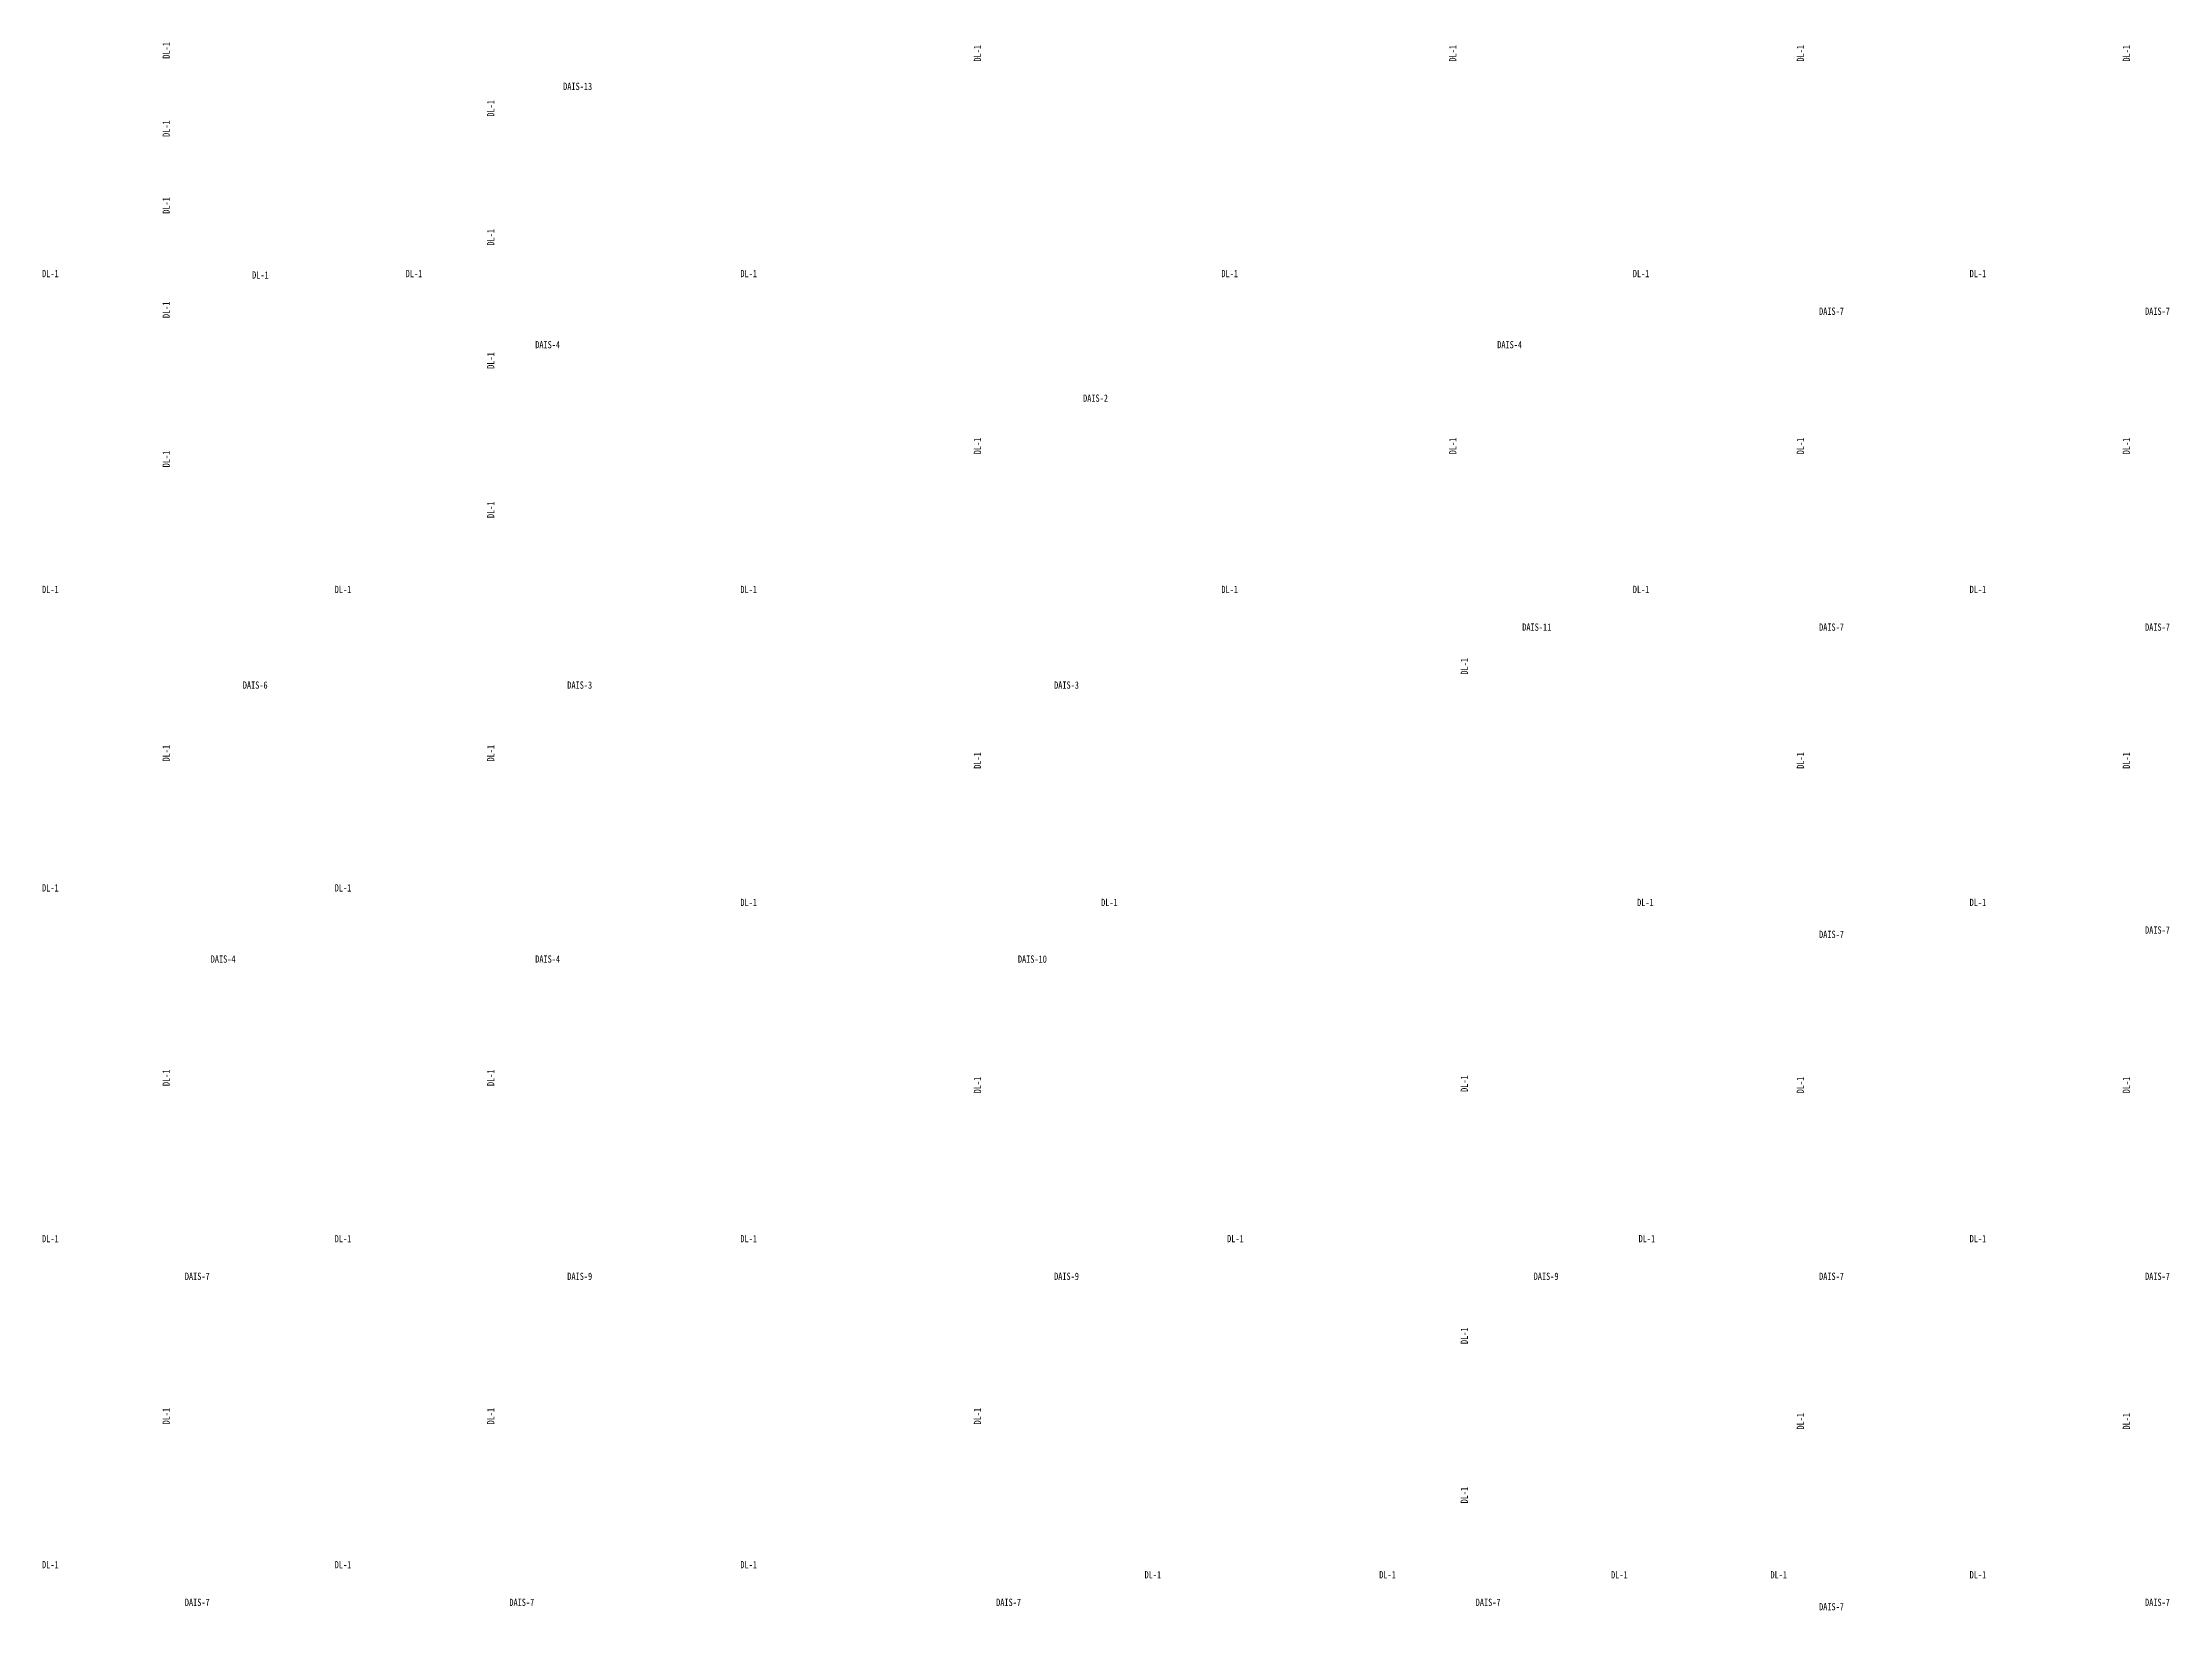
# Model space of a CAD drawing. Header units: millimetres. Extents: x -8252 to 341964, y -299084 to 206355.
# Drawn here: x 183049 to 219751, y 150952 to 178002 of the extents above; entities that cross this region are included whole.
import ezdxf
from ezdxf.enums import TextEntityAlignment as Align

# ---------------------------------------------------------------- set-up
doc = ezdxf.new("R2010")
doc.units = ezdxf.units.MM
doc.header["$LTSCALE"] = 500
doc.layers.add('s117', color=4, linetype='Continuous', lineweight=25)
doc.layers.add('s121', color=2, linetype='Continuous', lineweight=35)
doc.styles.add('宋体', font='')
doc.styles.get('宋体').set_extended_font_data('宋体')

msp = doc.modelspace()

# ---------------------------------------------------------------- texts
at = {"layer": 's117', "style": '宋体', "width": 0.833333}
for p in [(185283.038, 177866.423), (199283.038, 177816.423), (207483.038, 177816.423), (213483.038, 177816.423), (219108.038, 177816.423), (190883.038, 176866.423), (185283.038, 176516.423), (185283.038, 175191.423), (190883.038, 174641.423), (185283.038, 173391.423), (190883.038, 172516.423), (199283.038, 171041.423), (207483.038, 171041.423), (213483.038, 171041.423), (219108.038, 171041.423), (185283.038, 170816.423), (190883.038, 169941.423), (207684.796, 167240.11), (185283.038, 165741.923), (190883.038, 165741.923), (199283.038, 165616.423), (213483.038, 165616.423), (219108.038, 165616.423), (185283.038, 160141.923), (190883.038, 160141.923), (199283.038, 160016.423), (207683.038, 160041.419), (213483.038, 160016.423), (219108.038, 160016.423), (207683.038, 155691.423), (185283.038, 154303.923), (190883.038, 154303.923), (199283.038, 154303.923), (213483.038, 154216.423), (219108.038, 154216.423), (207683.038, 152941.423)]:
    msp.add_text('DL-1', height=126, rotation=89.9999985, dxfattribs=at).set_placement(p, align=Align.BOTTOM_CENTER)
for p in [(183183.088, 173916.473), (186808.088, 173891.473), (189458.088, 173916.473), (195233.088, 173916.473), (203533.088, 173916.473), (210633.088, 173916.473), (216445.588, 173916.473), (183183.088, 168466.473), (188233.088, 168466.473), (195233.088, 168466.473), (203533.088, 168466.473), (210633.088, 168466.473), (216445.588, 168466.473), (183183.088, 163317.473), (188233.088, 163317.473), (195233.088, 163066.473), (201459.174, 163066.352), (210708.158, 163066.473), (216445.588, 163066.473), (183183.088, 157266.473), (188233.088, 157266.473), (195233.088, 157266.473), (203633.088, 157266.473), (210733.088, 157266.473), (216445.588, 157266.473), (183183.088, 151641.473), (188233.088, 151641.473), (195233.088, 151641.473), (202208.088, 151466.473), (206258.088, 151466.473), (210258.088, 151466.473), (213008.088, 151466.473), (216445.588, 151466.473)]:
    msp.add_text('DL-1', height=126, dxfattribs=at).set_placement(p, align=Align.BOTTOM_CENTER)
at = {"layer": 's121', "style": '宋体', "width": 0.833333}
for s, p in [('DAIS-13', (192533.088, 177145.942)), ('DAIS-7', (214133.088, 173266.473)), ('DAIS-7', (219758.088, 173266.473)), ('DAIS-4', (191979.502, 172689.122)), ('DAIS-4', (208579.502, 172689.122)), ('DAIS-2', (201433.088, 171766.473)), ('DAIS-11', (209083.088, 167816.473)), ('DAIS-7', (214133.088, 167816.473)), ('DAIS-7', (219758.088, 167816.473)), ('DAIS-6', (186933.088, 166816.473)), ('DAIS-3', (192533.088, 166816.473)), ('DAIS-3', (200933.088, 166816.473)), ('DAIS-7', (214133.088, 162515.473)), ('DAIS-7', (219758.088, 162590.473)), ('DAIS-4', (186379.498, 162090.123)), ('DAIS-4', (191979.502, 162090.123)), ('DAIS-10', (200379.502, 162089.123)), ('DAIS-7', (185933.088, 156616.473)), ('DAIS-9', (192533.088, 156616.473)), ('DAIS-9', (200933.088, 156616.473)), ('DAIS-9', (209208.088, 156616.473)), ('DAIS-7', (214133.088, 156616.473)), ('DAIS-7', (219758.088, 156616.473)), ('DAIS-7', (185933.088, 150991.473)), ('DAIS-7', (191533.088, 150991.473)), ('DAIS-7', (199933.088, 150991.473)), ('DAIS-7', (208208.088, 150991.473)), ('DAIS-7', (214133.088, 150916.473)), ('DAIS-7', (219758.088, 150991.473))]:
    msp.add_text(s, height=126, dxfattribs=at).set_placement(p, align=Align.BOTTOM_RIGHT)

doc.saveas('drawing.dxf')
